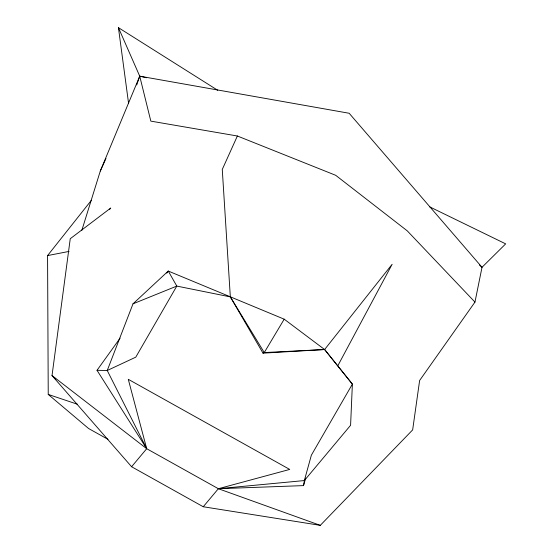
<?xml version="1.0" encoding="UTF-8"?>
<svg xmlns="http://www.w3.org/2000/svg" width="553" height="553" viewBox="0 0 553 553"><rect width="100%" height="100%" fill="white"/><g stroke="black" fill="none" stroke-linecap="round" stroke-linejoin="round"><path stroke-width="0.83" d="M91.376 200.31L47.572 255.576L48.235 394.427L88.584 428.506L107.98 439.338M109.632 209.352L110.724 208.039L70.252 238.723L52.023 375.57L131.593 466.739L203.248 506.748L218.359 488.714L303.535 485.61L304.357 480.557L311.36 455.195L352.379 384.121L324.618 349.531L284.201 319.178L168.264 271.046L133.01 303.818L107.241 370.503L146.704 448.704L218.359 488.714L320.291 525.35L412.656 429.895L419.623 380.499L474.965 302.097L482.016 267.286L505.677 243.859L429.64 206.843M303.535 485.61L305.664 478.172M81.837 230.366L100.293 171.057L139.722 76.176L118.425 27.65L217.737 90.284M136.729 84.962L139.722 76.176L349.157 113.261L482.016 267.286L479.451 265.005M100.293 171.057L105.982 158.469M474.965 302.097L407.243 230.836L335.678 175.294L237.375 136.003L222.271 169.446L230.331 296.885L263.007 353.153L324.618 349.531L392.139 264.279L337.842 365.72M284.201 319.178L264.265 352.565L263.007 353.153M131.593 466.739L146.704 448.704L97.017 370.31L120.098 338.153M166.757 273.141L168.264 271.046L176.794 286.088L230.331 296.885L264.265 352.565L324.618 349.531L352.379 384.121L350.588 425.292L304.357 480.557L218.359 488.714L289.717 469.428L128.282 379.303L146.704 448.704L52.023 375.57L55.805 378.999M133.01 303.818L176.794 286.088L135.775 357.162L107.241 370.503L97.017 370.31M47.572 255.576L69.077 251.415M203.248 506.748L320.291 525.35M237.375 136.003L150.831 121.128L139.722 76.176L146.448 77.745M48.235 394.427L77.572 404.284M118.425 27.65L128.538 103.086"/></g></svg>
